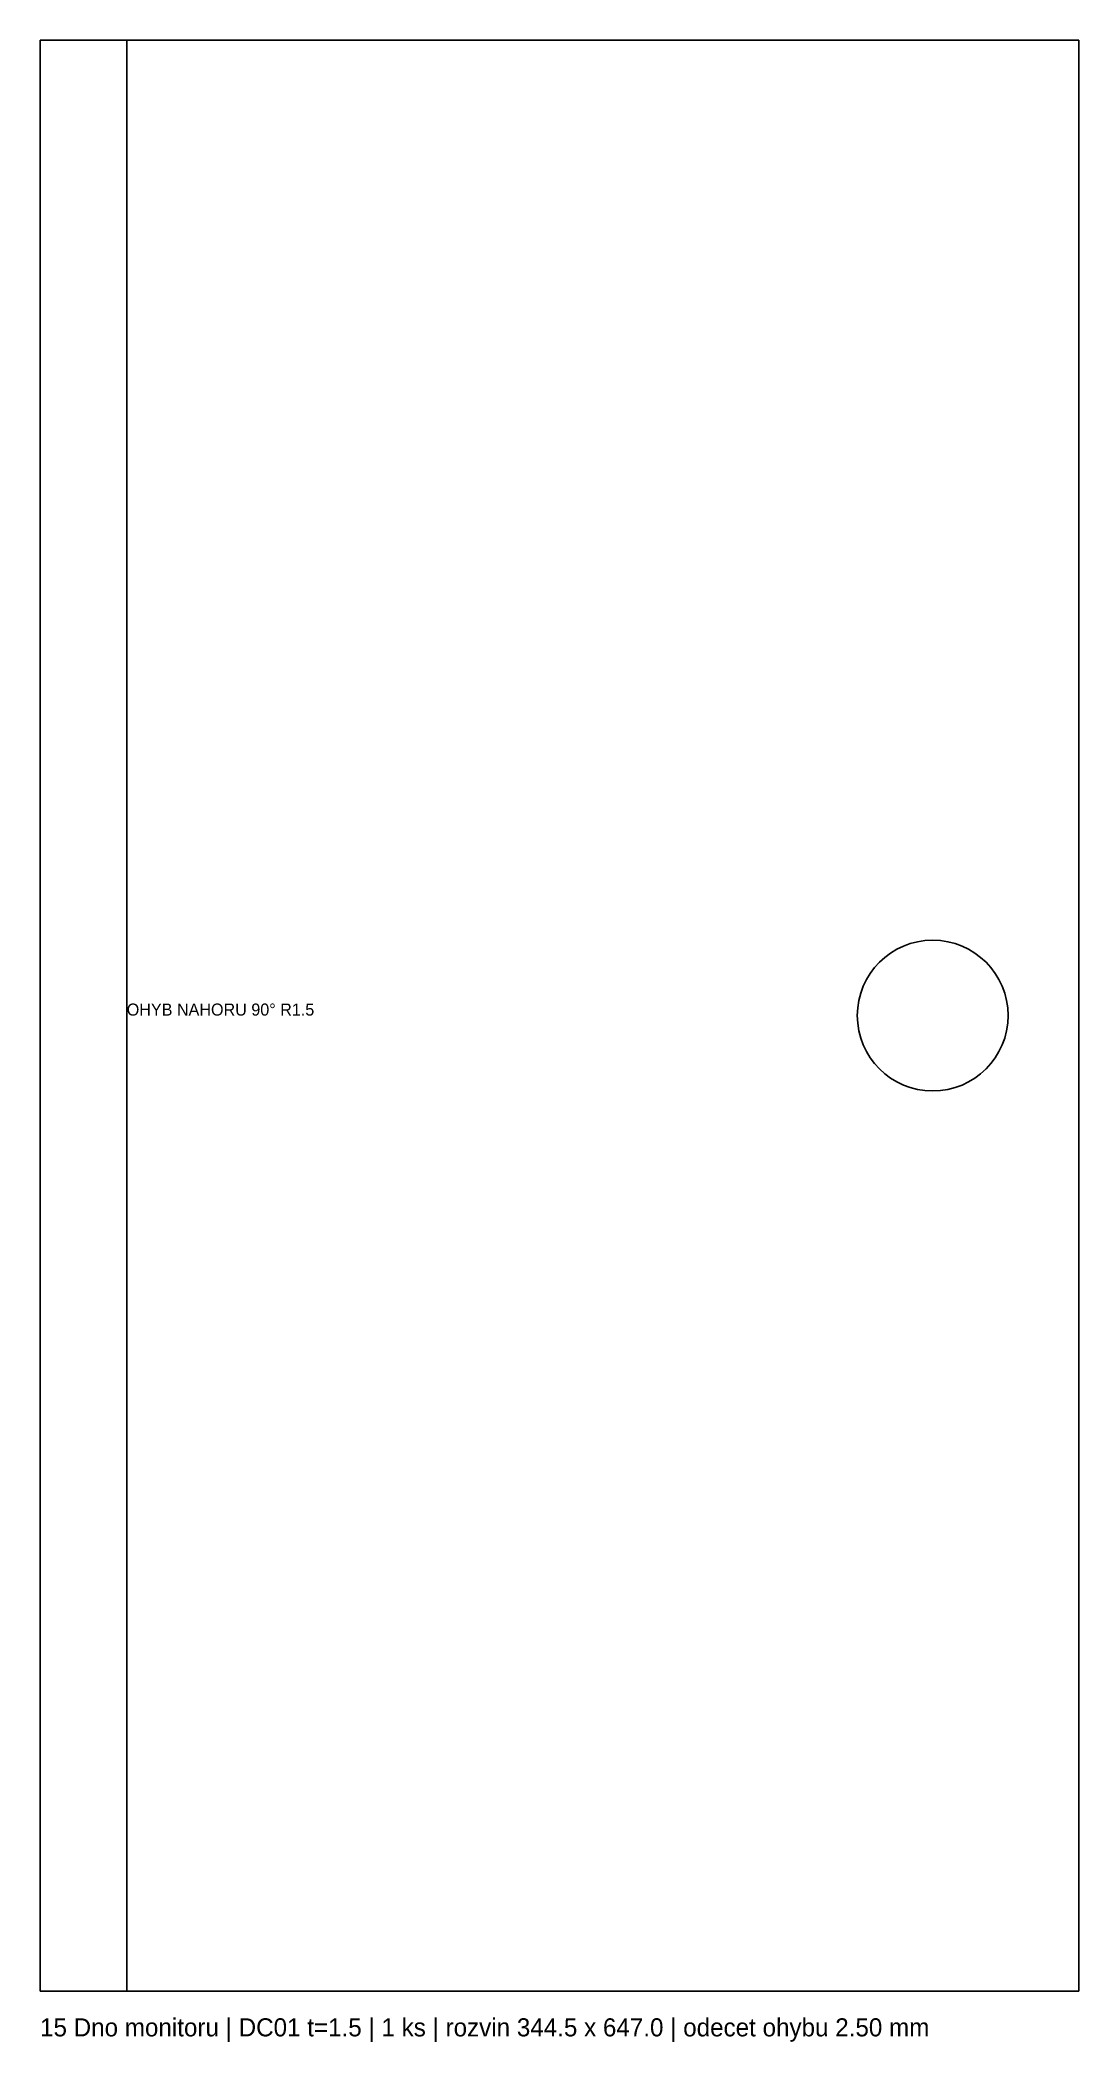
# Model space of a CAD drawing. Header units: millimetres. Extents: x 0 to 344, y -17 to 647.
import ezdxf

# ---------------------------------------------------------------- set-up
doc = ezdxf.new("R2010")
doc.units = ezdxf.units.MM
for name, color, linetype in [('BEND', 1, 'Continuous'), ('CUT', 7, 'CONTINUOUS'), ('TEXT', 3, 'CONTINUOUS')]:
    doc.layers.add(name, color=color, linetype=linetype)

msp = doc.modelspace()

# ---------------------------------------------------------------- linework, layer by layer
at = {"layer": 'BEND'}
msp.add_line((28.75, 0), (28.75, 647), dxfattribs=at)
at = {"layer": 'CUT'}
for p, q in [((0, 647), (344.5, 647)), ((0, 0), (0, 647)), ((344.5, 647), (344.5, 0)), ((344.5, 0), (0, 0))]:
    msp.add_line(p, q, dxfattribs=at)
msp.add_circle((296, 323.5), 25, dxfattribs=at)

# ---------------------------------------------------------------- texts
at = {"layer": 'TEXT'}
for s, height, p in [('OHYB NAHORU 90° R1.5', 4, (28.75, 323.5)), ('15 Dno monitoru | DC01 t=1.5 | 1 ks | rozvin 344.5 x 647.0 | odecet ohybu 2.50 mm', 6, (0, -15))]:
    msp.add_text(s, height=height, dxfattribs=at).set_placement(p)

doc.saveas('drawing.dxf')
